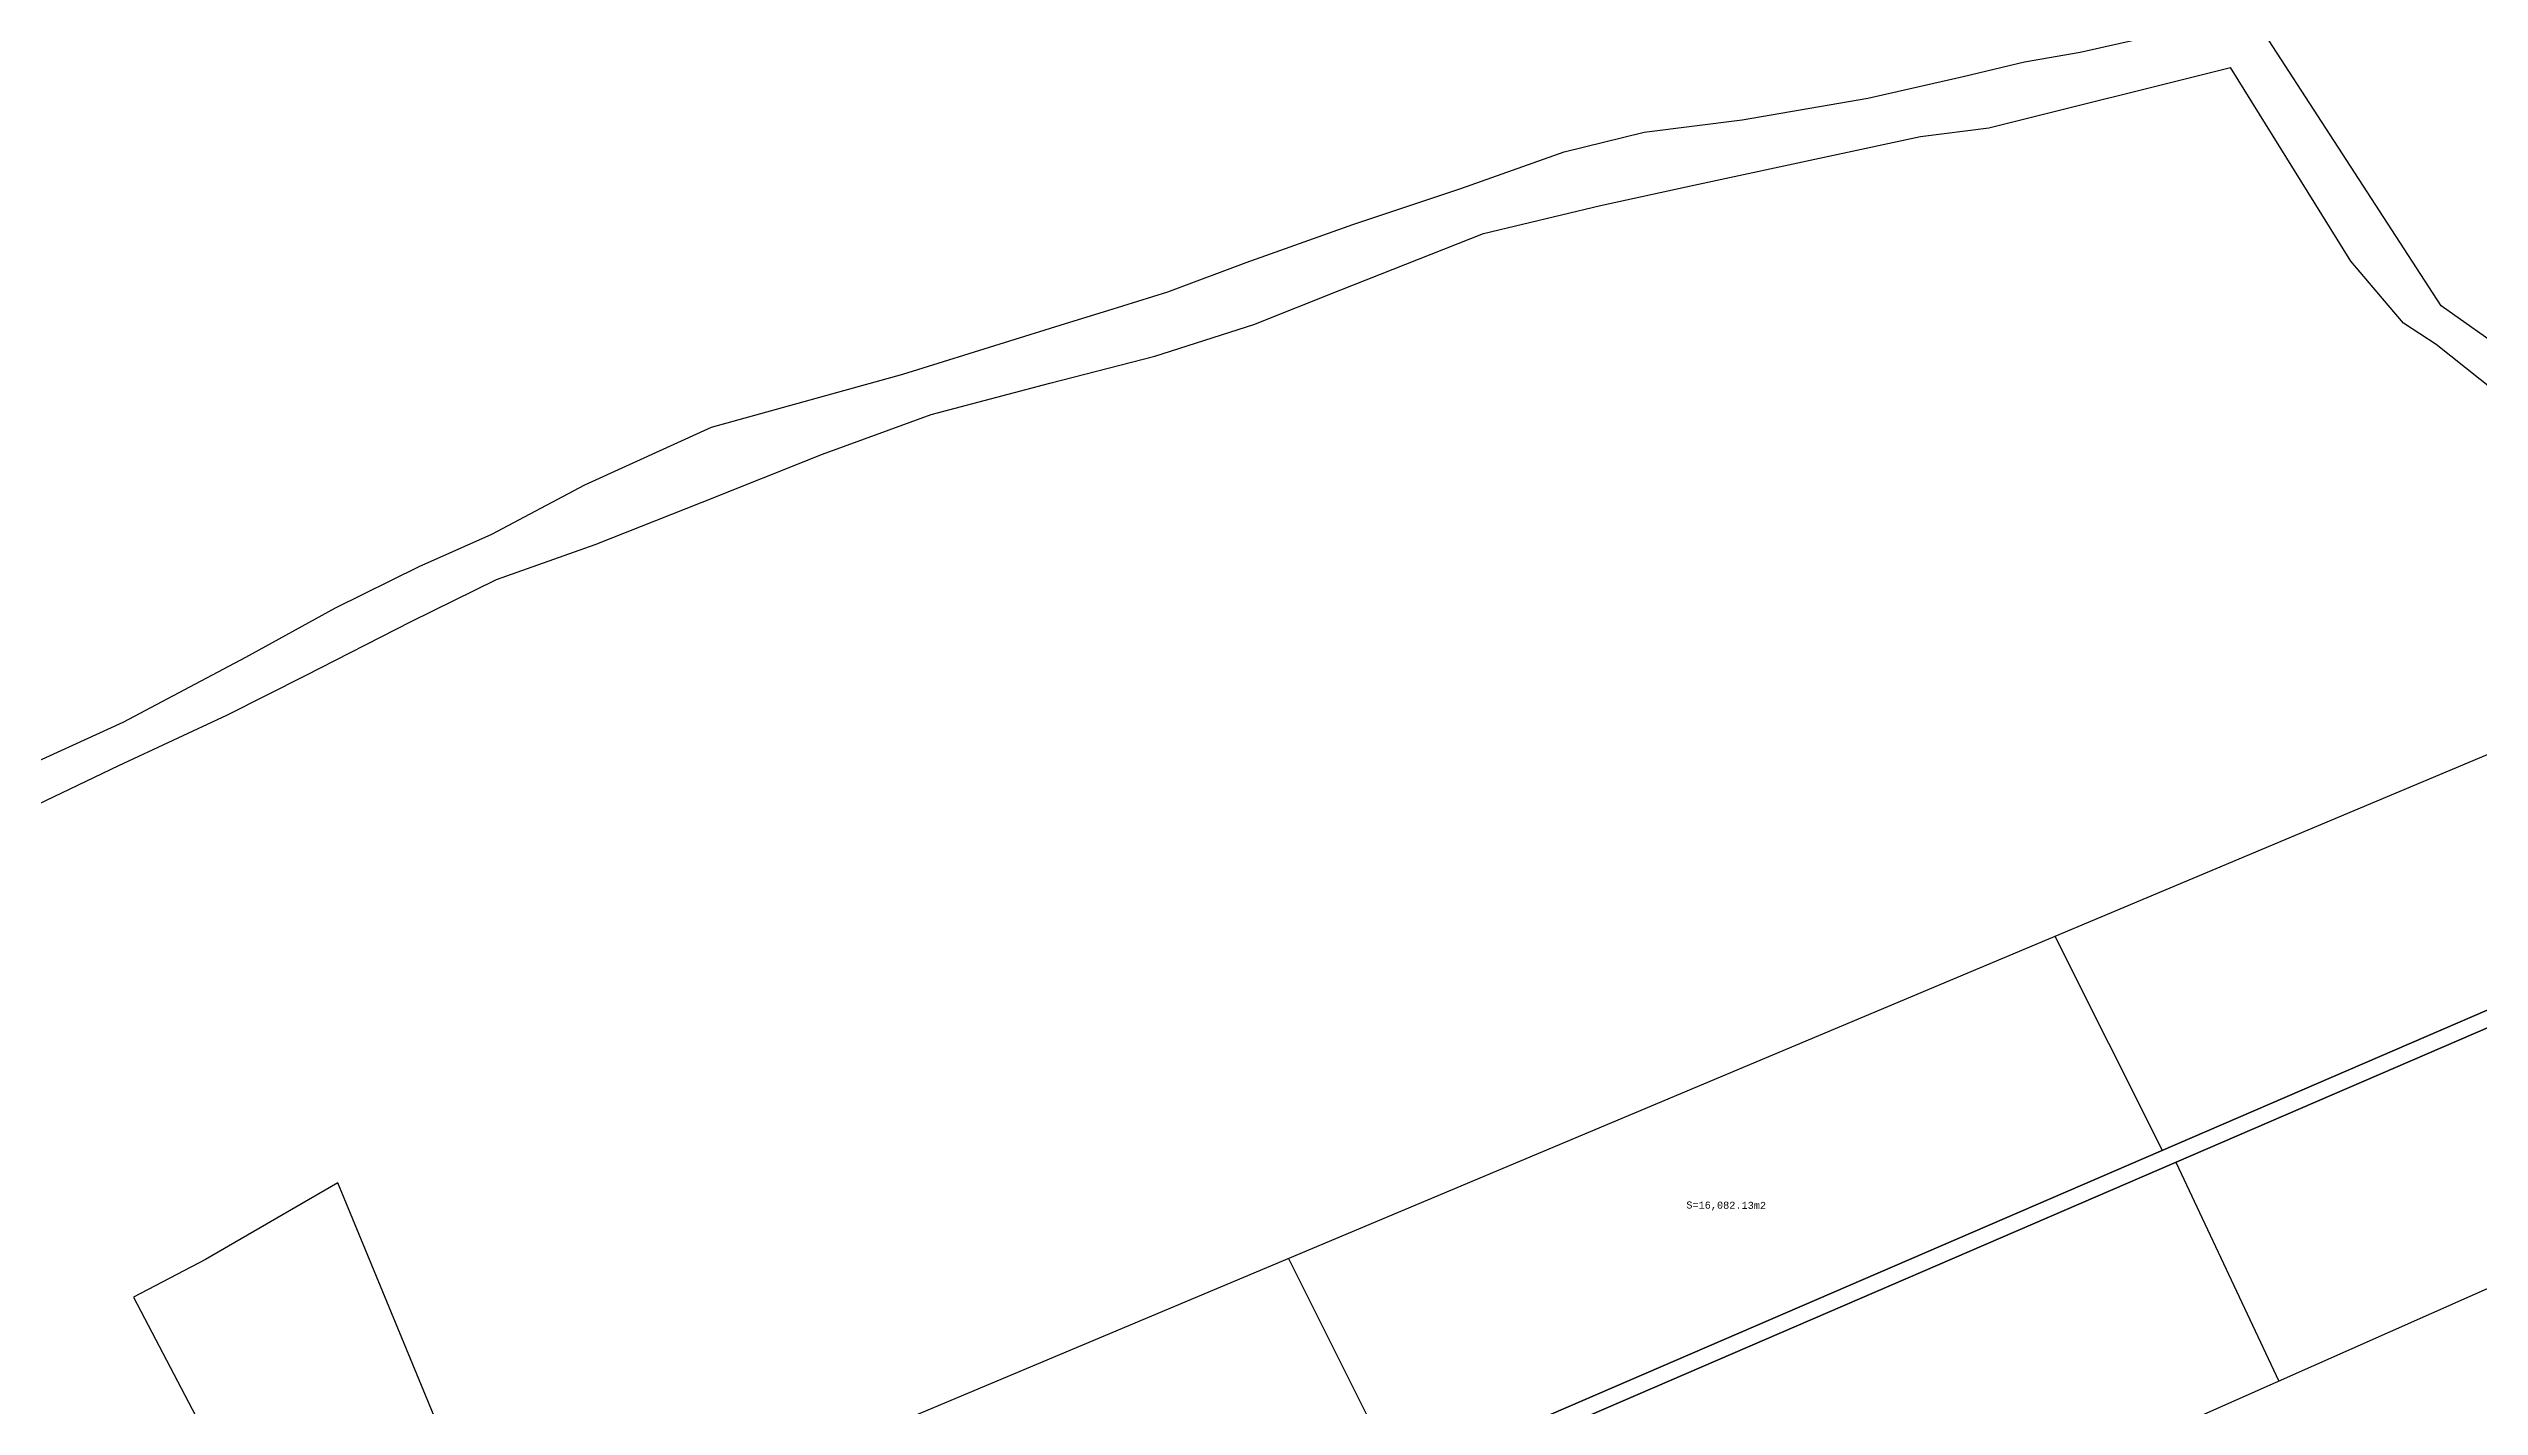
# Model space of a CAD drawing. Header units: millimetres. Extents: x 553705 to 560987, y 1303667 to 1309938.
# Drawn here: x 556956 to 557642, y 1306669 to 1307053 of the extents above; entities that cross this region are included whole.
import ezdxf
from ezdxf.enums import TextEntityAlignment as Align

# ---------------------------------------------------------------- set-up
doc = ezdxf.new("R2010")
doc.units = ezdxf.units.MM
doc.layers.add('2', color=7, linetype='Continuous')
doc.layers.add('CVL_CUADCON_TIT', color=1, linetype='Continuous')
doc.styles.add('MONOTXT4', font='Monotxt4.shx')

msp = doc.modelspace()

# ---------------------------------------------------------------- linework, layer by layer
at = {"color": 1}
for p, q in [((557522.049, 1306802.156), (557552.318, 1306741.729)), ((557556.161, 1306738.367), (557585.175, 1306676.524)), ((557305.824, 1306711.23), (557337.105, 1306648.785))]:
    msp.add_line(p, q, dxfattribs=at)
for points in [[(556974.397, 1306405.521), (556889.138, 1306536.008), (557742.737, 1306894.958), (557750.279, 1306881.416), (557756.457, 1306872.436), (557762.567, 1306865.558), (557765.187, 1306861.299), (557771.002, 1306851.786), (557776.593, 1306838.668), (557802.172, 1306772.806)], [(556930.256, 1306473.079), (556889.138, 1306536.008), (557742.737, 1306894.958), (557750.279, 1306881.416), (557756.457, 1306872.436), (557762.567, 1306865.558), (557765.187, 1306861.299), (557771.002, 1306851.786), (557776.593, 1306838.668), (557776.62, 1306838.599)], [(556932.82, 1306469.153), (556930.256, 1306473.079), (557776.62, 1306838.599), (557778.289, 1306834.301)], [(556974.397, 1306405.521), (556932.82, 1306469.153), (557778.289, 1306834.301), (557802.172, 1306772.806)]]:
    msp.add_lwpolyline(points, close=True, dxfattribs=at)
at = {"layer": '2', "color": 1, "linetype": 'Continuous'}
for points in [[(557845.822, 1306782.118), (557828.538, 1306818.655), (557815.42, 1306841.219), (557807.397, 1306861.785), (557794.767, 1306887.154), (557785.761, 1306903.128), (557771.164, 1306919.569), (557743.586, 1306939.732), (557725.726, 1306950.8), (557707.647, 1306957.029), (557691.897, 1306957.419), (557668.502, 1306961.315), (557649.921, 1306966.776), (557631.028, 1306980.129), (557469.969, 1307228.46), (557597.568, 1307284.943)], [(556945.455, 1306848.107), (556977.098, 1306862.607), (557011.762, 1306880.951), (557037.059, 1306894.894), (557060.595, 1306906.532), (557081.102, 1306915.6), (557107.416, 1306929.551), (557143.11, 1306945.865), (557197.101, 1306960.79), (557227.257, 1306970.186), (557242.968, 1306975.144), (557254.879, 1306978.8), (557271.859, 1306984.022), (557293.895, 1306992.338), (557324.042, 1307003.007), (557354.447, 1307013.169), (557383.58, 1307023.577), (557406.145, 1307029.096), (557433.804, 1307032.616), (557469.318, 1307038.743), (557496.197, 1307044.804), (557513.438, 1307049.009), (557529.166, 1307051.675), (557557.312, 1307058.001)], [(556950.607, 1306838.215), (556975.918, 1306850.375), (557006.547, 1306864.614), (557028.563, 1306875.731), (557058.423, 1306890.982), (557082.465, 1306902.878), (557110.332, 1306912.766), (557140.47, 1306924.709), (557174.406, 1306938.209), (557205.057, 1306949.391), (557238.519, 1306958.303), (557268.181, 1306965.914), (557296.055, 1306974.783), (557320.62, 1306984.647), (557360.889, 1307000.486), (557393.85, 1307008.376), (557420.223, 1307014.178), (557458.262, 1307022.361), (557484.128, 1307027.906), (557503.414, 1307030.344), (557571.613, 1307047.414)], [(557646.189, 1306956.053), (557629.584, 1306969.168), (557620.397, 1306975.21), (557616.042, 1306980.27), (557605.538, 1306992.668), (557571.613, 1307047.414)]]:
    msp.add_lwpolyline(points, dxfattribs=at)
at = {"layer": 'CVL_CUADCON_TIT', "color": 1, "lineweight": 30, "ltscale": 0.5, "flags": 128}
msp.add_lwpolyline([(557209.74, 1306490.452), (557185.702, 1306524.953), (557164.561, 1306554.332), (557144.112, 1306583.943), (557115.211, 1306623.217), (557089.571, 1306606.71), (557037.676, 1306732.567), (557000.354, 1306710.887), (556980.027, 1306700.243), (557018.196, 1306627.36), (557046.713, 1306624.177), (557069.21, 1306620.857), (557082.058, 1306619.274), (557089.571, 1306606.71)], dxfattribs=at)

# ---------------------------------------------------------------- texts
at = {"color": 1, "style": 'MONOTXT4'}
msp.add_text('S=16,082.13m2', height=2, rotation=359.673754, dxfattribs=at).set_placement((557429.324, 1306725.975), align=Align.MIDDLE)

doc.saveas('drawing.dxf')
